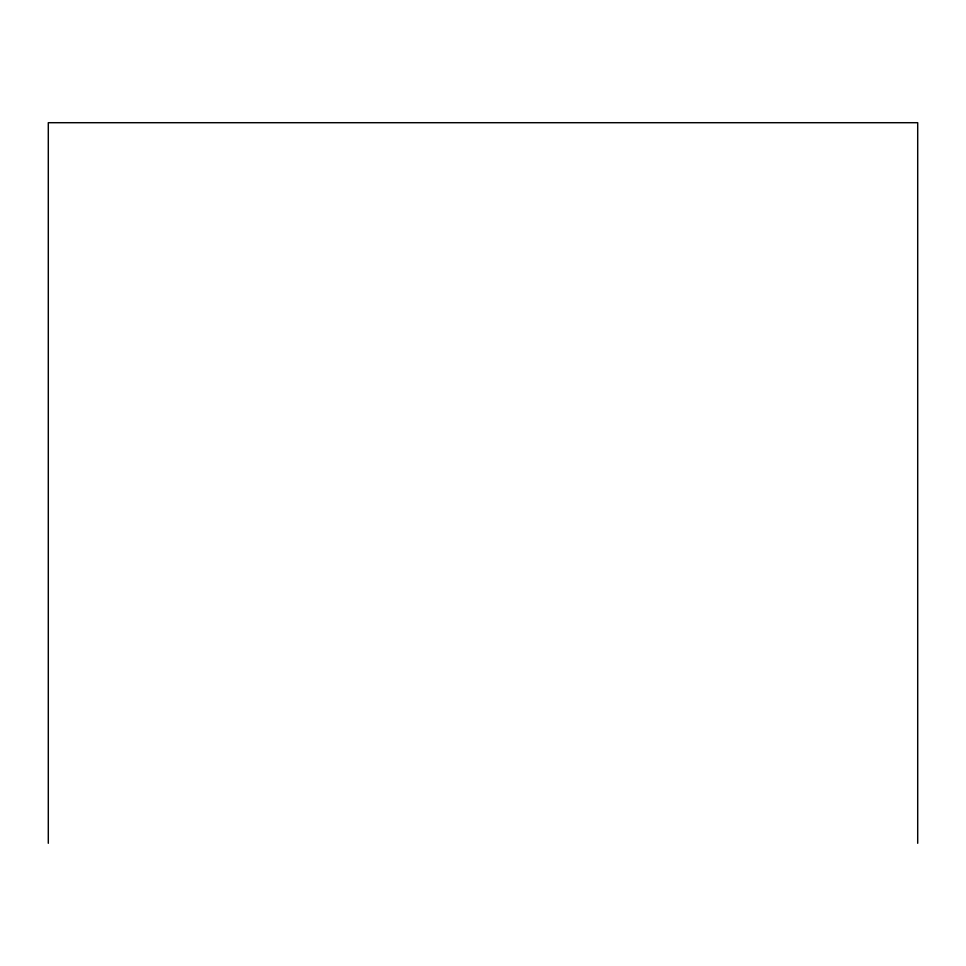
<?xml version="1.0" encoding="UTF-8"?>
<svg xmlns="http://www.w3.org/2000/svg" width="966" height="966" viewBox="0 0 966 966"><rect width="100%" height="100%" fill="white"/><g stroke="black" fill="none" stroke-linecap="round" stroke-linejoin="round"><path stroke-width="1.45" d="M917.7 843.294L917.7 122.706L48.3 122.706L48.3 843.294"/></g></svg>
